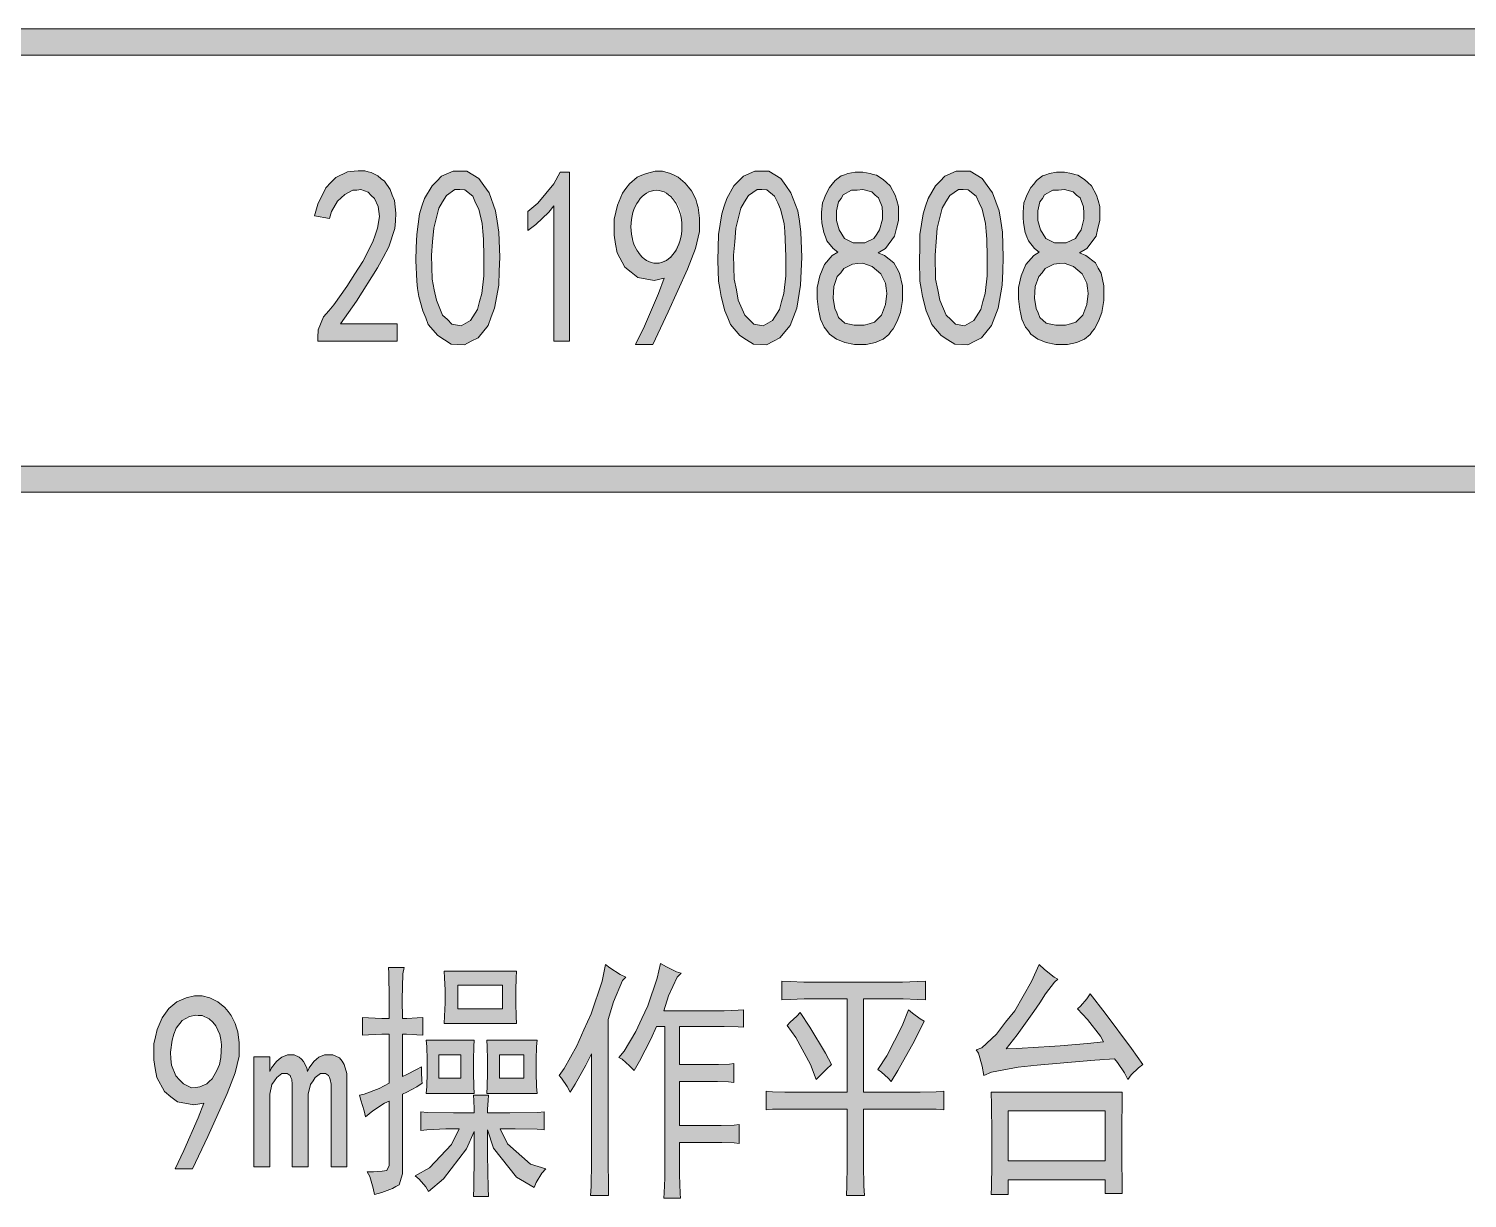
# Model space of a CAD drawing. Header units: millimetres. Extents: x 0 to 586, y 0 to 414.
# Drawn here: x 553.23 to 569.43, y 28.43 to 41.61 of the extents above; entities that cross this region are included whole.
import ezdxf

# ---------------------------------------------------------------- set-up
doc = ezdxf.new("R2010")
doc.units = ezdxf.units.MM

msp = doc.modelspace()

# ---------------------------------------------------------------- hatches: boundary and pattern name
h = msp.add_hatch(color=0)
h.dxf.hatch_style = 2
h.paths.add_polyline_path([(575.772139, 41.610139), (575.772139, 41.313806), (541.390417, 41.313806), (541.390417, 41.610139)])
h = msp.add_hatch(color=0)
h.dxf.hatch_style = 2
h.paths.add_polyline_path([(556.48225, 38.13175), (556.489306, 38.216417), (556.549278, 38.364583), (556.60925, 38.431611), (556.665694, 38.498639), (556.810333, 38.706778), (556.902056, 38.847889), (556.99025, 38.989), (557.103139, 39.207722), (557.131361, 39.285333), (557.156056, 39.362944), (557.177222, 39.493472), (557.170167, 39.549917), (557.163111, 39.606361), (557.120778, 39.698083), (557.0855, 39.733361), (557.050222, 39.768639), (556.969083, 39.800389), (556.923222, 39.793333), (556.877361, 39.789806), (556.789167, 39.743944), (556.746833, 39.705139), (556.7045, 39.666333), (556.637472, 39.549917), (556.616306, 39.472306), (556.446972, 39.504056), (556.48225, 39.634583), (556.573972, 39.818028), (556.630417, 39.878), (556.686861, 39.934444), (556.817389, 39.997944), (556.891472, 40.005), (556.937333, 40.008528), (557.014944, 40.008528), (557.050222, 39.997944), (557.0855, 39.990889), (557.159583, 39.952083), (557.198389, 39.920333), (557.233667, 39.892111), (557.297167, 39.800389), (557.321861, 39.736889), (557.346556, 39.676917), (557.364194, 39.532278), (557.357139, 39.444083), (557.350083, 39.359417), (557.283056, 39.154806), (557.219556, 39.034861), (557.156056, 38.914917), (556.919694, 38.540972), (556.739778, 38.286972), (557.378306, 38.286972), (557.378306, 38.089417), (556.48225, 38.089417)])
h = msp.add_hatch(color=0)
h.paths.add_polyline_path([(557.589972, 39.144222), (557.597028, 39.292389), (557.628778, 39.525222), (557.657, 39.609889), (557.685222, 39.698083), (557.769889, 39.839194), (557.822806, 39.892111), (557.875722, 39.948556), (558.00625, 40.005), (558.083861, 40.005), (558.161472, 40.005), (558.295528, 39.923861), (558.351972, 39.842722), (558.411944, 39.761583), (558.486028, 39.5605), (558.503667, 39.440556), (558.521306, 39.317083), (558.531889, 39.038389), (558.524833, 38.879639), (558.521306, 38.720889), (558.475444, 38.463361), (558.436639, 38.364583), (558.401361, 38.265806), (558.288472, 38.128222), (558.210861, 38.089417), (558.136778, 38.050611), (557.985083, 38.057667), (557.911, 38.103528), (557.836917, 38.152917), (557.727556, 38.276389), (557.699333, 38.354), (557.667583, 38.431611), (557.621722, 38.593889), (557.607611, 38.682083), (557.597028, 38.76675), (557.586444, 38.999583)])
h.paths.add_polyline_path([(557.776944, 39.21125), (557.762833, 39.059556), (557.773417, 38.787917), (557.794583, 38.667972), (557.819278, 38.551556), (557.889833, 38.382222), (557.94275, 38.332833), (557.992139, 38.283444), (558.097972, 38.262278), (558.150889, 38.294028), (558.203806, 38.32225), (558.281417, 38.445722), (558.306111, 38.537444), (558.330806, 38.629167), (558.351972, 38.826722), (558.351972, 38.936083), (558.351972, 39.041917), (558.348444, 39.239472), (558.341389, 39.327667), (558.334333, 39.415861), (558.295528, 39.578139), (558.26025, 39.648694), (558.2285, 39.722778), (558.140306, 39.796861), (558.083861, 39.800389), (558.027417, 39.800389), (557.932167, 39.733361), (557.889833, 39.659278), (557.8475, 39.588722), (557.791056, 39.362944)])
h = msp.add_hatch(color=0)
h.dxf.hatch_style = 2
h.paths.add_polyline_path([(559.142194, 39.616944), (559.08575, 39.542861), (558.937583, 39.405278), (558.849389, 39.33825), (558.849389, 39.549917), (558.962278, 39.645167), (559.142194, 39.863889), (559.21275, 39.994417), (559.318583, 39.994417), (559.318583, 38.089417), (559.142194, 38.089417)])
h = msp.add_hatch(color=0)
h.paths.add_polyline_path([(560.062944, 38.054139), (560.161722, 38.25875), (560.320472, 38.629167), (560.383972, 38.7985), (560.271083, 38.773806), (560.087639, 38.809083), (560.013556, 38.869056), (559.943, 38.9255), (559.854806, 39.08425), (559.837167, 39.183028), (559.823056, 39.285333), (559.823056, 39.46525), (559.840694, 39.542861), (559.858333, 39.624), (559.914778, 39.758056), (559.953583, 39.810972), (559.992389, 39.863889), (560.080583, 39.937972), (560.1335, 39.959139), (560.186417, 39.980306), (560.281667, 40.005), (560.324, 40.005), (560.366333, 40.005), (560.454528, 39.980306), (560.496861, 39.959139), (560.542722, 39.937972), (560.620333, 39.870944), (560.659139, 39.825083), (560.694417, 39.78275), (560.740278, 39.691028), (560.754389, 39.645167), (560.7685, 39.595778), (560.782611, 39.475833), (560.782611, 39.40175), (560.782611, 39.324139), (560.73675, 39.133639), (560.694417, 39.017222), (560.648556, 38.900806), (560.429833, 38.421028), (560.256972, 38.054139)])
h.paths.add_polyline_path([(560.013556, 39.295917), (560.020611, 39.221833), (560.07, 39.105417), (560.112333, 39.056028), (560.154667, 39.010167), (560.246389, 38.967833), (560.295778, 38.974889), (560.341639, 38.978417), (560.41925, 39.013694), (560.447472, 39.041917), (560.479222, 39.066611), (560.532139, 39.161861), (560.560361, 39.228889), (560.578, 39.313556), (560.585056, 39.454667), (560.578, 39.511111), (560.567417, 39.571083), (560.521556, 39.666333), (560.486278, 39.705139), (560.447472, 39.743944), (560.366333, 39.78275), (560.320472, 39.78275), (560.295778, 39.789806), (560.225222, 39.772167), (560.182889, 39.751), (560.140556, 39.726306), (560.073528, 39.638111), (560.048833, 39.571083), (560.027667, 39.504056), (560.010028, 39.366472)])
h = msp.add_hatch(color=0)
h.paths.add_polyline_path([(560.994278, 39.144222), (560.997806, 39.292389), (561.033083, 39.525222), (561.061306, 39.609889), (561.089528, 39.698083), (561.170667, 39.839194), (561.223583, 39.892111), (561.2765, 39.948556), (561.407028, 40.005), (561.484639, 40.005), (561.56225, 40.005), (561.699833, 39.923861), (561.756278, 39.842722), (561.812722, 39.761583), (561.890333, 39.5605), (561.907972, 39.440556), (561.925611, 39.317083), (561.936194, 39.038389), (561.929139, 38.879639), (561.922083, 38.720889), (561.87975, 38.463361), (561.840944, 38.364583), (561.802139, 38.265806), (561.68925, 38.128222), (561.615167, 38.089417), (561.537556, 38.050611), (561.389389, 38.057667), (561.311778, 38.103528), (561.237694, 38.152917), (561.131861, 38.276389), (561.100111, 38.354), (561.068361, 38.431611), (561.026028, 38.593889), (561.011917, 38.682083), (560.997806, 38.76675), (560.99075, 38.999583)])
h.paths.add_polyline_path([(561.18125, 39.21125), (561.167139, 39.059556), (561.174194, 38.787917), (561.198889, 38.667972), (561.220056, 38.551556), (561.294139, 38.382222), (561.343528, 38.332833), (561.396444, 38.283444), (561.49875, 38.262278), (561.551667, 38.294028), (561.604583, 38.32225), (561.682194, 38.445722), (561.706889, 38.537444), (561.731583, 38.629167), (561.756278, 38.826722), (561.756278, 38.936083), (561.756278, 39.041917), (561.749222, 39.239472), (561.742167, 39.327667), (561.735111, 39.415861), (561.696306, 39.578139), (561.664556, 39.648694), (561.629278, 39.722778), (561.541083, 39.796861), (561.484639, 39.800389), (561.431722, 39.800389), (561.332944, 39.733361), (561.290611, 39.659278), (561.248278, 39.588722), (561.191833, 39.362944)])
h = msp.add_hatch(color=0)
h.paths.add_polyline_path([(562.109056, 38.629167), (562.109056, 38.696194), (562.137278, 38.826722), (562.1655, 38.890222), (562.190194, 38.953722), (562.278389, 39.056028), (562.341889, 39.094833), (562.288972, 39.133639), (562.218417, 39.221833), (562.200778, 39.267694), (562.183139, 39.313556), (562.161972, 39.422917), (562.158444, 39.482889), (562.158444, 39.542861), (562.169028, 39.648694), (562.186667, 39.694556), (562.200778, 39.736889), (562.246639, 39.821556), (562.278389, 39.860361), (562.310139, 39.899167), (562.377167, 39.952083), (562.415972, 39.966194), (562.454778, 39.980306), (562.535917, 39.994417), (562.581778, 39.994417), (562.624111, 39.994417), (562.70525, 39.980306), (562.740528, 39.969722), (562.775806, 39.959139), (562.849889, 39.913278), (562.888694, 39.878), (562.931028, 39.839194), (562.987472, 39.736889), (563.005111, 39.673389), (563.02275, 39.606361), (563.02275, 39.451139), (563.001583, 39.362944), (562.980417, 39.27475), (562.878111, 39.133639), (562.793444, 39.08425), (562.867528, 39.056028), (562.973361, 38.971361), (563.005111, 38.911389), (563.036861, 38.854944), (563.068611, 38.713833), (563.068611, 38.629167), (563.068611, 38.548028), (563.047444, 38.413972), (563.026278, 38.364583), (563.008639, 38.315194), (562.962778, 38.230528), (562.938083, 38.198778), (562.913389, 38.167028), (562.849889, 38.114111), (562.807556, 38.092944), (562.765222, 38.075306), (562.659389, 38.054139), (562.592361, 38.054139), (562.528861, 38.054139), (562.4195, 38.075306), (562.373639, 38.092944), (562.32425, 38.114111), (562.246639, 38.170556), (562.218417, 38.209361), (562.186667, 38.248167), (562.144333, 38.339889), (562.13375, 38.392806), (562.123167, 38.445722), (562.109056, 38.565667)])
h.paths.add_polyline_path([(562.2925, 38.643278), (562.288972, 38.57625), (562.306611, 38.459833), (562.327778, 38.410444), (562.348944, 38.357528), (562.4195, 38.294028), (562.472417, 38.283444), (562.525333, 38.269333), (562.638222, 38.269333), (562.694667, 38.286972), (562.754639, 38.304611), (562.83225, 38.382222), (562.853417, 38.442194), (562.878111, 38.502167), (562.892222, 38.625639), (562.885167, 38.685611), (562.878111, 38.745583), (562.825194, 38.847889), (562.775806, 38.890222), (562.726417, 38.932556), (562.620583, 38.967833), (562.564139, 38.964306), (562.504167, 38.95725), (562.408917, 38.907861), (562.373639, 38.862), (562.334833, 38.819667), (562.296028, 38.706778)])
h.paths.add_polyline_path([(562.32425, 39.504056), (562.32425, 39.451139), (562.356, 39.345306), (562.384222, 39.295917), (562.415972, 39.246528), (562.51475, 39.197139), (562.581778, 39.197139), (562.645278, 39.197139), (562.747583, 39.246528), (562.779333, 39.295917), (562.811083, 39.345306), (562.842833, 39.46525), (562.842833, 39.532278), (562.839306, 39.602833), (562.8005, 39.705139), (562.761694, 39.736889), (562.722889, 39.772167), (562.620583, 39.800389), (562.557083, 39.793333), (562.493583, 39.789806), (562.401861, 39.740417), (562.377167, 39.698083), (562.348944, 39.659278), (562.32425, 39.5605)])
h = msp.add_hatch(color=0)
h.paths.add_polyline_path([(563.262639, 39.144222), (563.266167, 39.292389), (563.301444, 39.525222), (563.329667, 39.609889), (563.357889, 39.698083), (563.439028, 39.839194), (563.491944, 39.892111), (563.544861, 39.948556), (563.675389, 40.005), (563.753, 40.005), (563.830611, 40.005), (563.968194, 39.923861), (564.024639, 39.842722), (564.081083, 39.761583), (564.158694, 39.5605), (564.176333, 39.440556), (564.193972, 39.317083), (564.204556, 39.038389), (564.1975, 38.879639), (564.190444, 38.720889), (564.148111, 38.463361), (564.109306, 38.364583), (564.0705, 38.265806), (563.957611, 38.128222), (563.883528, 38.089417), (563.805917, 38.050611), (563.65775, 38.057667), (563.580139, 38.103528), (563.506056, 38.152917), (563.400222, 38.276389), (563.368472, 38.354), (563.336722, 38.431611), (563.294389, 38.593889), (563.280278, 38.682083), (563.266167, 38.76675), (563.259111, 38.999583)])
h.paths.add_polyline_path([(563.449611, 39.21125), (563.4355, 39.059556), (563.442556, 38.787917), (563.46725, 38.667972), (563.488417, 38.551556), (563.5625, 38.382222), (563.611889, 38.332833), (563.664806, 38.283444), (563.767111, 38.262278), (563.820028, 38.294028), (563.872944, 38.32225), (563.950556, 38.445722), (563.97525, 38.537444), (563.999944, 38.629167), (564.024639, 38.826722), (564.024639, 38.936083), (564.024639, 39.041917), (564.017583, 39.239472), (564.010528, 39.327667), (564.003472, 39.415861), (563.964667, 39.578139), (563.932917, 39.648694), (563.897639, 39.722778), (563.809444, 39.796861), (563.753, 39.800389), (563.700083, 39.800389), (563.601306, 39.733361), (563.558972, 39.659278), (563.516639, 39.588722), (563.460194, 39.362944)])
h = msp.add_hatch(color=0)
h.paths.add_polyline_path([(564.377417, 38.629167), (564.377417, 38.696194), (564.405639, 38.826722), (564.433861, 38.890222), (564.458556, 38.953722), (564.54675, 39.056028), (564.61025, 39.094833), (564.557333, 39.133639), (564.486778, 39.221833), (564.469139, 39.267694), (564.4515, 39.313556), (564.430333, 39.422917), (564.426806, 39.482889), (564.426806, 39.542861), (564.437389, 39.648694), (564.455028, 39.694556), (564.469139, 39.736889), (564.515, 39.821556), (564.54675, 39.860361), (564.5785, 39.899167), (564.645528, 39.952083), (564.684333, 39.966194), (564.723139, 39.980306), (564.804278, 39.994417), (564.850139, 39.994417), (564.892472, 39.994417), (564.973611, 39.980306), (565.008889, 39.969722), (565.044167, 39.959139), (565.11825, 39.913278), (565.157056, 39.878), (565.199389, 39.839194), (565.255833, 39.736889), (565.273472, 39.673389), (565.291111, 39.606361), (565.291111, 39.451139), (565.269944, 39.362944), (565.248778, 39.27475), (565.146472, 39.133639), (565.061806, 39.08425), (565.135889, 39.056028), (565.241722, 38.971361), (565.273472, 38.911389), (565.305222, 38.854944), (565.336972, 38.713833), (565.336972, 38.629167), (565.336972, 38.548028), (565.315806, 38.413972), (565.294639, 38.364583), (565.277, 38.315194), (565.231139, 38.230528), (565.206444, 38.198778), (565.18175, 38.167028), (565.11825, 38.114111), (565.075917, 38.092944), (565.033583, 38.075306), (564.92775, 38.054139), (564.860722, 38.054139), (564.797222, 38.054139), (564.687861, 38.075306), (564.642, 38.092944), (564.592611, 38.114111), (564.515, 38.170556), (564.486778, 38.209361), (564.455028, 38.248167), (564.412694, 38.339889), (564.402111, 38.392806), (564.391528, 38.445722), (564.377417, 38.565667)])
h.paths.add_polyline_path([(564.560861, 38.643278), (564.557333, 38.57625), (564.574972, 38.459833), (564.596139, 38.410444), (564.617306, 38.357528), (564.687861, 38.294028), (564.740778, 38.283444), (564.797222, 38.269333), (564.906583, 38.269333), (564.963028, 38.286972), (565.023, 38.304611), (565.100611, 38.382222), (565.121778, 38.442194), (565.146472, 38.502167), (565.160583, 38.625639), (565.153528, 38.685611), (565.146472, 38.745583), (565.093556, 38.847889), (565.044167, 38.890222), (564.994778, 38.932556), (564.888944, 38.967833), (564.8325, 38.964306), (564.772528, 38.95725), (564.677278, 38.907861), (564.642, 38.862), (564.603194, 38.819667), (564.564389, 38.706778)])
h.paths.add_polyline_path([(564.592611, 39.504056), (564.592611, 39.451139), (564.624361, 39.345306), (564.652583, 39.295917), (564.684333, 39.246528), (564.783111, 39.197139), (564.850139, 39.197139), (564.913639, 39.197139), (565.015944, 39.246528), (565.047694, 39.295917), (565.082972, 39.345306), (565.111194, 39.46525), (565.111194, 39.532278), (565.107667, 39.602833), (565.068861, 39.705139), (565.030056, 39.736889), (564.99125, 39.772167), (564.892472, 39.800389), (564.825444, 39.793333), (564.761944, 39.789806), (564.670222, 39.740417), (564.645528, 39.698083), (564.617306, 39.659278), (564.592611, 39.5605)])
h = msp.add_hatch(color=0)
h.dxf.hatch_style = 2
h.paths.add_polyline_path([(575.772139, 36.681833), (575.772139, 36.389028), (541.390417, 36.389028), (541.390417, 36.681833)])
h = msp.add_hatch(color=0)
h.dxf.hatch_style = 2
h.paths.add_polyline_path([(557.286583, 30.458833), (557.286583, 30.681083), (557.283056, 30.970361), (557.279528, 31.033861), (557.455917, 31.033861), (557.441806, 30.963306), (557.43475, 30.674028), (557.438278, 30.458833), (557.487667, 30.458833), (557.604083, 30.465889), (557.667583, 30.469417), (557.667583, 30.271861), (557.597028, 30.275389), (557.484139, 30.282444), (557.438278, 30.282444), (557.438278, 29.806194), (557.487667, 29.827361), (557.5935, 29.883806), (557.649944, 29.915556), (557.649944, 29.855583), (557.657, 29.760333), (557.660528, 29.728583), (557.597028, 29.689778), (557.487667, 29.629806), (557.438278, 29.605111), (557.438278, 28.807833), (557.438278, 28.709056), (557.399472, 28.585583), (557.364194, 28.564417), (557.325389, 28.54325), (557.205444, 28.497389), (557.120778, 28.476222), (557.106667, 28.546778), (557.067861, 28.677306), (557.039639, 28.730222), (557.110194, 28.730222), (557.208972, 28.737278), (557.233667, 28.740806), (557.261889, 28.747861), (557.286583, 28.804306), (557.286583, 28.853694), (557.286583, 29.5275), (557.233667, 29.506333), (557.103139, 29.418139), (557.022, 29.351111), (557.004361, 29.418139), (556.969083, 29.538083), (556.951444, 29.594528), (557.004361, 29.605111), (557.173694, 29.672139), (557.286583, 29.728583), (557.286583, 30.282444), (557.205444, 30.282444), (557.05375, 30.275389), (556.986722, 30.271861), (556.986722, 30.469417), (557.05375, 30.465889), (557.205444, 30.458833)])
h = msp.add_hatch(color=0)
h.paths.add_polyline_path([(558.722389, 30.991528), (558.718861, 30.917444), (558.715333, 30.776333), (558.715333, 30.70225), (558.715333, 30.631694), (558.718861, 30.48), (558.722389, 30.402389), (557.907472, 30.402389), (557.911, 30.487056), (557.918056, 30.635222), (557.918056, 30.70225), (557.918056, 30.776333), (557.911, 30.917444), (557.907472, 30.991528)])
h.paths.add_polyline_path([(558.563639, 30.568194), (558.563639, 30.836306), (558.059167, 30.836306), (558.059167, 30.568194)])
h = msp.add_hatch(color=0)
h.dxf.hatch_style = 2
h.paths.add_polyline_path([(559.953583, 30.9245), (559.914778, 30.885694), (559.812472, 30.645806), (559.7525, 30.44825), (559.7525, 29.030083), (559.7525, 28.853694), (559.756028, 28.571472), (559.759556, 28.465639), (559.554944, 28.465639), (559.562, 28.564417), (559.565528, 28.843111), (559.565528, 29.0195), (559.565528, 30.060194), (559.502028, 29.933194), (559.382083, 29.718), (559.325639, 29.629806), (559.290361, 29.693306), (559.226861, 29.788556), (559.202167, 29.816778), (559.258611, 29.894389), (559.399722, 30.151917), (559.480861, 30.331833), (559.562, 30.51175), (559.685472, 30.878639), (559.724278, 31.069139), (559.773667, 31.030333), (559.890083, 30.95625)])
h = msp.add_hatch(color=0)
h.dxf.hatch_style = 2
h.paths.add_polyline_path([(560.574472, 30.970361), (560.532139, 30.9245), (560.433361, 30.712833), (560.380444, 30.547028), (560.966056, 30.547028), (561.061306, 30.547028), (561.216528, 30.554083), (561.2765, 30.557611), (561.2765, 30.360056), (561.216528, 30.363583), (561.061306, 30.370639), (560.966056, 30.370639), (560.556833, 30.370639), (560.556833, 29.94025), (560.920194, 29.94025), (560.997806, 29.94025), (561.121278, 29.943778), (561.170667, 29.950833), (561.170667, 29.739167), (561.110694, 29.746222), (560.987222, 29.74975), (560.920194, 29.74975), (560.556833, 29.74975), (560.556833, 29.252333), (560.937833, 29.252333), (561.026028, 29.252333), (561.174194, 29.255861), (561.230639, 29.262917), (561.230639, 29.05125), (561.174194, 29.058306), (561.033083, 29.061833), (560.948417, 29.061833), (560.556833, 29.061833), (560.556833, 28.853694), (560.556833, 28.698472), (560.563889, 28.486806), (560.567417, 28.433889), (560.380444, 28.433889), (560.383972, 28.493861), (560.391028, 28.659667), (560.391028, 28.7655), (560.391028, 30.370639), (560.299306, 30.370639), (560.235806, 30.226), (560.105278, 29.979056), (560.045306, 29.873222), (559.995917, 29.926139), (559.91125, 30.000222), (559.875972, 30.017861), (559.935944, 30.091944), (560.066472, 30.314194), (560.1335, 30.458833), (560.200528, 30.603472), (560.306361, 30.913917), (560.345167, 31.079722), (560.412194, 31.040917), (560.525083, 30.984472)])
h = msp.add_hatch(color=0)
h.dxf.hatch_style = 2
h.paths.add_polyline_path([(564.818389, 30.903333), (564.783111, 30.868056), (564.680806, 30.737528), (564.617306, 30.635222), (564.550278, 30.536444), (564.359778, 30.275389), (564.236306, 30.116639), (564.35625, 30.120167), (564.599667, 30.134278), (564.723139, 30.144861), (564.846611, 30.151917), (565.153528, 30.176611), (565.333444, 30.19425), (565.298167, 30.261278), (565.153528, 30.44825), (565.040639, 30.568194), (565.075917, 30.596417), (565.146472, 30.681083), (565.18175, 30.737528), (565.351083, 30.518806), (565.647417, 30.120167), (565.777944, 29.94025), (565.728556, 29.904972), (565.643889, 29.823833), (565.608611, 29.770917), (565.569806, 29.848528), (565.492194, 29.964944), (565.456917, 30.00375), (565.234667, 29.989639), (564.80075, 29.950833), (564.585556, 29.933194), (564.370361, 29.912028), (564.0705, 29.855583), (563.985833, 29.816778), (563.968194, 29.922611), (563.925861, 30.06725), (563.897639, 30.106056), (563.961139, 30.127222), (564.126944, 30.282444), (564.22925, 30.4165), (564.335083, 30.547028), (564.522056, 30.875111), (564.606722, 31.069139), (564.670222, 31.009167), (564.776056, 30.9245)])
h = msp.add_hatch(color=0)
h.dxf.hatch_style = 2
h.paths.add_polyline_path([(563.005111, 30.868056), (563.068611, 30.868056), (563.234417, 30.875111), (563.329667, 30.878639), (563.329667, 30.6705), (563.237944, 30.674028), (563.075667, 30.681083), (563.005111, 30.681083), (562.631167, 30.681083), (562.631167, 29.629806), (563.170917, 29.629806), (563.269694, 29.629806), (563.449611, 29.633333), (563.534278, 29.640389), (563.534278, 29.428722), (563.449611, 29.435778), (563.269694, 29.439306), (563.170917, 29.439306), (562.631167, 29.439306), (562.631167, 28.931306), (562.631167, 28.807833), (562.634694, 28.575), (562.64175, 28.465639), (562.437139, 28.465639), (562.440667, 28.575), (562.444194, 28.807833), (562.444194, 28.931306), (562.444194, 29.439306), (561.798611, 29.439306), (561.735111, 29.439306), (561.604583, 29.435778), (561.534028, 29.428722), (561.534028, 29.640389), (561.604583, 29.633333), (561.745694, 29.629806), (561.81625, 29.629806), (562.444194, 29.629806), (562.444194, 30.681083), (562.027917, 30.681083), (561.960889, 30.681083), (561.802139, 30.674028), (561.710417, 30.6705), (561.710417, 30.878639), (561.802139, 30.875111), (561.957361, 30.868056), (562.020861, 30.868056)])
h = msp.add_hatch(color=0)
h.paths.add_polyline_path([(554.877111, 28.7655), (554.975889, 28.970111), (555.134639, 29.340528), (555.198139, 29.506333), (555.08525, 29.485167), (554.901806, 29.520444), (554.827722, 29.576889), (554.757167, 29.636861), (554.668972, 29.795611), (554.651333, 29.894389), (554.637222, 29.993167), (554.637222, 30.173083), (554.654861, 30.254222), (554.6725, 30.335361), (554.728944, 30.465889), (554.76775, 30.518806), (554.806556, 30.571722), (554.89475, 30.645806), (554.947667, 30.6705), (555.000583, 30.691667), (555.095833, 30.712833), (555.138167, 30.712833), (555.1805, 30.712833), (555.268694, 30.691667), (555.311028, 30.6705), (555.356889, 30.645806), (555.4345, 30.582306), (555.473306, 30.536444), (555.508583, 30.494111), (555.554444, 30.402389), (555.568556, 30.353), (555.582667, 30.307139), (555.596778, 30.183667), (555.596778, 30.109583), (555.596778, 30.0355), (555.550917, 29.845), (555.508583, 29.728583), (555.462722, 29.612167), (555.244, 29.128861), (555.071139, 28.7655)])
h.paths.add_polyline_path([(554.827722, 30.00375), (554.834778, 29.933194), (554.884167, 29.81325), (554.9265, 29.767389), (554.968833, 29.721528), (555.060556, 29.679194), (555.109944, 29.682722), (555.155806, 29.689778), (555.233417, 29.721528), (555.261639, 29.74975), (555.293389, 29.777972), (555.346306, 29.873222), (555.374528, 29.94025), (555.392167, 30.021389), (555.399222, 30.1625), (555.392167, 30.222472), (555.381583, 30.278917), (555.335722, 30.377694), (555.300444, 30.4165), (555.261639, 30.455306), (555.1805, 30.494111), (555.134639, 30.494111), (555.109944, 30.497639), (555.039389, 30.48), (554.997056, 30.458833), (554.954722, 30.437667), (554.887694, 30.349472), (554.863, 30.282444), (554.841833, 30.215417), (554.824194, 30.077833)])
h = msp.add_hatch(color=0)
h.dxf.hatch_style = 2
h.paths.add_polyline_path([(562.098472, 29.770917), (562.031444, 29.94025), (561.869167, 30.243639), (561.770389, 30.381222), (561.805667, 30.4165), (561.87975, 30.487056), (561.915028, 30.525861), (562.024389, 30.360056), (562.200778, 30.06725), (562.267806, 29.94025), (562.214889, 29.887333), (562.130222, 29.806194)])
h = msp.add_hatch(color=0)
h.dxf.hatch_style = 2
h.paths.add_polyline_path([(562.789917, 29.883806), (562.892222, 30.039028), (563.065083, 30.377694), (563.135639, 30.557611), (563.1815, 30.518806), (563.269694, 30.455306), (563.312028, 30.427083), (563.202667, 30.208361), (563.015694, 29.873222), (562.941611, 29.74975), (562.906333, 29.788556), (562.83225, 29.855583)])
h = msp.add_hatch(color=0)
h.paths.add_polyline_path([(557.702861, 29.615694), (557.709917, 29.693306), (557.713444, 29.845), (557.713444, 29.915556), (557.713444, 29.993167), (557.709917, 30.144861), (557.702861, 30.215417), (558.246139, 30.215417), (558.239083, 30.144861), (558.235556, 29.993167), (558.235556, 29.915556), (558.235556, 29.845), (558.239083, 29.693306), (558.246139, 29.615694)])
h.paths.add_polyline_path([(558.094444, 29.785028), (558.094444, 30.049611), (557.8475, 30.049611), (557.8475, 29.785028)])
h = msp.add_hatch(color=0)
h.paths.add_polyline_path([(558.955222, 30.215417), (558.948167, 30.144861), (558.944639, 29.993167), (558.944639, 29.915556), (558.944639, 29.845), (558.948167, 29.693306), (558.955222, 29.615694), (558.38725, 29.615694), (558.390778, 29.693306), (558.394306, 29.845), (558.394306, 29.915556), (558.394306, 29.993167), (558.390778, 30.144861), (558.38725, 30.215417)])
h.paths.add_polyline_path([(558.803528, 29.785028), (558.803528, 30.049611), (558.528361, 30.049611), (558.528361, 29.785028)])
h = msp.add_hatch(color=0)
h.dxf.hatch_style = 2
h.paths.add_polyline_path([(556.810333, 28.786667), (556.633944, 28.786667), (556.633944, 29.682722), (556.633944, 29.718), (556.623361, 29.770917), (556.616306, 29.795611), (556.605722, 29.816778), (556.570444, 29.837944), (556.542222, 29.837944), (556.514, 29.837944), (556.454028, 29.795611), (556.429333, 29.756806), (556.401111, 29.714472), (556.376417, 29.605111), (556.376417, 29.538083), (556.376417, 28.786667), (556.1965, 28.786667), (556.1965, 29.682722), (556.1965, 29.718), (556.189444, 29.770917), (556.178861, 29.795611), (556.171806, 29.816778), (556.136528, 29.837944), (556.108306, 29.837944), (556.080083, 29.837944), (556.020111, 29.795611), (555.995417, 29.756806), (555.967194, 29.714472), (555.9425, 29.605111), (555.9425, 29.538083), (555.9425, 28.786667), (555.762583, 28.786667), (555.762583, 30.028444), (555.9425, 30.028444), (555.9425, 29.862639), (555.963667, 29.904972), (556.016583, 29.975528), (556.048333, 30.000222), (556.080083, 30.024917), (556.143583, 30.049611), (556.178861, 30.049611), (556.217667, 30.049611), (556.274111, 30.024917), (556.298806, 30.000222), (556.3235, 29.975528), (556.358778, 29.904972), (556.365833, 29.862639), (556.387, 29.904972), (556.439917, 29.975528), (556.468139, 30.000222), (556.496361, 30.024917), (556.559861, 30.049611), (556.598667, 30.049611), (556.651583, 30.049611), (556.729194, 30.014333), (556.757417, 29.979056), (556.782111, 29.94025), (556.810333, 29.837944), (556.810333, 29.770917)])
h = msp.add_hatch(color=0)
h.dxf.hatch_style = 2
h.paths.add_polyline_path([(558.246139, 29.396972), (558.246139, 29.435778), (558.239083, 29.534556), (558.235556, 29.594528), (558.404889, 29.594528), (558.401361, 29.534556), (558.394306, 29.435778), (558.394306, 29.396972), (558.644778, 29.396972), (558.962278, 29.4005), (559.032833, 29.407556), (559.032833, 29.206472), (558.955222, 29.213528), (558.70475, 29.217056), (558.538944, 29.217056), (558.620083, 29.047722), (558.877611, 28.818417), (559.050472, 28.7655), (559.008139, 28.716111), (558.941111, 28.610278), (558.919944, 28.553833), (558.722389, 28.67025), (558.461333, 28.998333), (558.394306, 29.206472), (558.394306, 28.92425), (558.401361, 28.546778), (558.404889, 28.455056), (558.235556, 28.455056), (558.239083, 28.553833), (558.246139, 28.920722), (558.246139, 29.185306), (558.157944, 28.991278), (557.900417, 28.652611), (557.731083, 28.5115), (557.699333, 28.560889), (557.62525, 28.649083), (557.579389, 28.687889), (557.741667, 28.776083), (557.988611, 29.040667), (558.076806, 29.217056), (557.925111, 29.217056), (557.709917, 29.206472), (557.642889, 29.195889), (557.642889, 29.407556), (557.713444, 29.4005), (558.013306, 29.396972)])
h = msp.add_hatch(color=0)
h.paths.add_polyline_path([(565.545111, 29.629806), (565.541583, 29.5275), (565.538056, 29.24175), (565.538056, 29.05125), (565.538056, 28.871333), (565.541583, 28.585583), (565.545111, 28.486806), (565.351083, 28.486806), (565.351083, 28.642028), (564.261, 28.642028), (564.261, 28.476222), (564.066972, 28.476222), (564.0705, 28.560889), (564.074028, 28.814889), (564.074028, 28.98775), (564.074028, 29.164139), (564.0705, 29.485167), (564.066972, 29.629806)])
h.paths.add_polyline_path([(565.351083, 28.853694), (565.351083, 29.418139), (564.261, 29.418139), (564.261, 28.853694)])

# ---------------------------------------------------------------- linework, layer by layer
at = {"color": 0, "lineweight": 0}
for points in [[(575.772139, 41.610139), (575.772139, 41.313806), (541.390417, 41.313806), (541.390417, 41.610139)], [(556.48225, 38.13175), (556.489306, 38.216417), (556.549278, 38.364583), (556.60925, 38.431611), (556.665694, 38.498639), (556.810333, 38.706778), (556.902056, 38.847889), (556.99025, 38.989), (557.103139, 39.207722), (557.131361, 39.285333), (557.156056, 39.362944), (557.177222, 39.493472), (557.170167, 39.549917), (557.163111, 39.606361), (557.120778, 39.698083), (557.0855, 39.733361), (557.050222, 39.768639), (556.969083, 39.800389), (556.923222, 39.793333), (556.877361, 39.789806), (556.789167, 39.743944), (556.746833, 39.705139), (556.7045, 39.666333), (556.637472, 39.549917), (556.616306, 39.472306), (556.446972, 39.504056), (556.48225, 39.634583), (556.573972, 39.818028), (556.630417, 39.878), (556.686861, 39.934444), (556.817389, 39.997944), (556.891472, 40.005), (556.937333, 40.008528), (557.014944, 40.008528), (557.050222, 39.997944), (557.0855, 39.990889), (557.159583, 39.952083), (557.198389, 39.920333), (557.233667, 39.892111), (557.297167, 39.800389), (557.321861, 39.736889), (557.346556, 39.676917), (557.364194, 39.532278), (557.357139, 39.444083), (557.350083, 39.359417), (557.283056, 39.154806), (557.219556, 39.034861), (557.156056, 38.914917), (556.919694, 38.540972), (556.739778, 38.286972), (557.378306, 38.286972), (557.378306, 38.089417), (556.48225, 38.089417)], [(557.589972, 39.144222), (557.597028, 39.292389), (557.628778, 39.525222), (557.657, 39.609889), (557.685222, 39.698083), (557.769889, 39.839194), (557.822806, 39.892111), (557.875722, 39.948556), (558.00625, 40.005), (558.083861, 40.005), (558.161472, 40.005), (558.295528, 39.923861), (558.351972, 39.842722), (558.411944, 39.761583), (558.486028, 39.5605), (558.503667, 39.440556), (558.521306, 39.317083), (558.531889, 39.038389), (558.524833, 38.879639), (558.521306, 38.720889), (558.475444, 38.463361), (558.436639, 38.364583), (558.401361, 38.265806), (558.288472, 38.128222), (558.210861, 38.089417), (558.136778, 38.050611), (557.985083, 38.057667), (557.911, 38.103528), (557.836917, 38.152917), (557.727556, 38.276389), (557.699333, 38.354), (557.667583, 38.431611), (557.621722, 38.593889), (557.607611, 38.682083), (557.597028, 38.76675), (557.586444, 38.999583)], [(559.142194, 39.616944), (559.08575, 39.542861), (558.937583, 39.405278), (558.849389, 39.33825), (558.849389, 39.549917), (558.962278, 39.645167), (559.142194, 39.863889), (559.21275, 39.994417), (559.318583, 39.994417), (559.318583, 38.089417), (559.142194, 38.089417)], [(560.062944, 38.054139), (560.161722, 38.25875), (560.320472, 38.629167), (560.383972, 38.7985), (560.271083, 38.773806), (560.087639, 38.809083), (560.013556, 38.869056), (559.943, 38.9255), (559.854806, 39.08425), (559.837167, 39.183028), (559.823056, 39.285333), (559.823056, 39.46525), (559.840694, 39.542861), (559.858333, 39.624), (559.914778, 39.758056), (559.953583, 39.810972), (559.992389, 39.863889), (560.080583, 39.937972), (560.1335, 39.959139), (560.186417, 39.980306), (560.281667, 40.005), (560.324, 40.005), (560.366333, 40.005), (560.454528, 39.980306), (560.496861, 39.959139), (560.542722, 39.937972), (560.620333, 39.870944), (560.659139, 39.825083), (560.694417, 39.78275), (560.740278, 39.691028), (560.754389, 39.645167), (560.7685, 39.595778), (560.782611, 39.475833), (560.782611, 39.40175), (560.782611, 39.324139), (560.73675, 39.133639), (560.694417, 39.017222), (560.648556, 38.900806), (560.429833, 38.421028), (560.256972, 38.054139)], [(560.994278, 39.144222), (560.997806, 39.292389), (561.033083, 39.525222), (561.061306, 39.609889), (561.089528, 39.698083), (561.170667, 39.839194), (561.223583, 39.892111), (561.2765, 39.948556), (561.407028, 40.005), (561.484639, 40.005), (561.56225, 40.005), (561.699833, 39.923861), (561.756278, 39.842722), (561.812722, 39.761583), (561.890333, 39.5605), (561.907972, 39.440556), (561.925611, 39.317083), (561.936194, 39.038389), (561.929139, 38.879639), (561.922083, 38.720889), (561.87975, 38.463361), (561.840944, 38.364583), (561.802139, 38.265806), (561.68925, 38.128222), (561.615167, 38.089417), (561.537556, 38.050611), (561.389389, 38.057667), (561.311778, 38.103528), (561.237694, 38.152917), (561.131861, 38.276389), (561.100111, 38.354), (561.068361, 38.431611), (561.026028, 38.593889), (561.011917, 38.682083), (560.997806, 38.76675), (560.99075, 38.999583)], [(562.109056, 38.629167), (562.109056, 38.696194), (562.137278, 38.826722), (562.1655, 38.890222), (562.190194, 38.953722), (562.278389, 39.056028), (562.341889, 39.094833), (562.288972, 39.133639), (562.218417, 39.221833), (562.200778, 39.267694), (562.183139, 39.313556), (562.161972, 39.422917), (562.158444, 39.482889), (562.158444, 39.542861), (562.169028, 39.648694), (562.186667, 39.694556), (562.200778, 39.736889), (562.246639, 39.821556), (562.278389, 39.860361), (562.310139, 39.899167), (562.377167, 39.952083), (562.415972, 39.966194), (562.454778, 39.980306), (562.535917, 39.994417), (562.581778, 39.994417), (562.624111, 39.994417), (562.70525, 39.980306), (562.740528, 39.969722), (562.775806, 39.959139), (562.849889, 39.913278), (562.888694, 39.878), (562.931028, 39.839194), (562.987472, 39.736889), (563.005111, 39.673389), (563.02275, 39.606361), (563.02275, 39.451139), (563.001583, 39.362944), (562.980417, 39.27475), (562.878111, 39.133639), (562.793444, 39.08425), (562.867528, 39.056028), (562.973361, 38.971361), (563.005111, 38.911389), (563.036861, 38.854944), (563.068611, 38.713833), (563.068611, 38.629167), (563.068611, 38.548028), (563.047444, 38.413972), (563.026278, 38.364583), (563.008639, 38.315194), (562.962778, 38.230528), (562.938083, 38.198778), (562.913389, 38.167028), (562.849889, 38.114111), (562.807556, 38.092944), (562.765222, 38.075306), (562.659389, 38.054139), (562.592361, 38.054139), (562.528861, 38.054139), (562.4195, 38.075306), (562.373639, 38.092944), (562.32425, 38.114111), (562.246639, 38.170556), (562.218417, 38.209361), (562.186667, 38.248167), (562.144333, 38.339889), (562.13375, 38.392806), (562.123167, 38.445722), (562.109056, 38.565667)], [(563.262639, 39.144222), (563.266167, 39.292389), (563.301444, 39.525222), (563.329667, 39.609889), (563.357889, 39.698083), (563.439028, 39.839194), (563.491944, 39.892111), (563.544861, 39.948556), (563.675389, 40.005), (563.753, 40.005), (563.830611, 40.005), (563.968194, 39.923861), (564.024639, 39.842722), (564.081083, 39.761583), (564.158694, 39.5605), (564.176333, 39.440556), (564.193972, 39.317083), (564.204556, 39.038389), (564.1975, 38.879639), (564.190444, 38.720889), (564.148111, 38.463361), (564.109306, 38.364583), (564.0705, 38.265806), (563.957611, 38.128222), (563.883528, 38.089417), (563.805917, 38.050611), (563.65775, 38.057667), (563.580139, 38.103528), (563.506056, 38.152917), (563.400222, 38.276389), (563.368472, 38.354), (563.336722, 38.431611), (563.294389, 38.593889), (563.280278, 38.682083), (563.266167, 38.76675), (563.259111, 38.999583)], [(564.377417, 38.629167), (564.377417, 38.696194), (564.405639, 38.826722), (564.433861, 38.890222), (564.458556, 38.953722), (564.54675, 39.056028), (564.61025, 39.094833), (564.557333, 39.133639), (564.486778, 39.221833), (564.469139, 39.267694), (564.4515, 39.313556), (564.430333, 39.422917), (564.426806, 39.482889), (564.426806, 39.542861), (564.437389, 39.648694), (564.455028, 39.694556), (564.469139, 39.736889), (564.515, 39.821556), (564.54675, 39.860361), (564.5785, 39.899167), (564.645528, 39.952083), (564.684333, 39.966194), (564.723139, 39.980306), (564.804278, 39.994417), (564.850139, 39.994417), (564.892472, 39.994417), (564.973611, 39.980306), (565.008889, 39.969722), (565.044167, 39.959139), (565.11825, 39.913278), (565.157056, 39.878), (565.199389, 39.839194), (565.255833, 39.736889), (565.273472, 39.673389), (565.291111, 39.606361), (565.291111, 39.451139), (565.269944, 39.362944), (565.248778, 39.27475), (565.146472, 39.133639), (565.061806, 39.08425), (565.135889, 39.056028), (565.241722, 38.971361), (565.273472, 38.911389), (565.305222, 38.854944), (565.336972, 38.713833), (565.336972, 38.629167), (565.336972, 38.548028), (565.315806, 38.413972), (565.294639, 38.364583), (565.277, 38.315194), (565.231139, 38.230528), (565.206444, 38.198778), (565.18175, 38.167028), (565.11825, 38.114111), (565.075917, 38.092944), (565.033583, 38.075306), (564.92775, 38.054139), (564.860722, 38.054139), (564.797222, 38.054139), (564.687861, 38.075306), (564.642, 38.092944), (564.592611, 38.114111), (564.515, 38.170556), (564.486778, 38.209361), (564.455028, 38.248167), (564.412694, 38.339889), (564.402111, 38.392806), (564.391528, 38.445722), (564.377417, 38.565667)], [(557.776944, 39.21125), (557.762833, 39.059556), (557.773417, 38.787917), (557.794583, 38.667972), (557.819278, 38.551556), (557.889833, 38.382222), (557.94275, 38.332833), (557.992139, 38.283444), (558.097972, 38.262278), (558.150889, 38.294028), (558.203806, 38.32225), (558.281417, 38.445722), (558.306111, 38.537444), (558.330806, 38.629167), (558.351972, 38.826722), (558.351972, 38.936083), (558.351972, 39.041917), (558.348444, 39.239472), (558.341389, 39.327667), (558.334333, 39.415861), (558.295528, 39.578139), (558.26025, 39.648694), (558.2285, 39.722778), (558.140306, 39.796861), (558.083861, 39.800389), (558.027417, 39.800389), (557.932167, 39.733361), (557.889833, 39.659278), (557.8475, 39.588722), (557.791056, 39.362944)], [(561.18125, 39.21125), (561.167139, 39.059556), (561.174194, 38.787917), (561.198889, 38.667972), (561.220056, 38.551556), (561.294139, 38.382222), (561.343528, 38.332833), (561.396444, 38.283444), (561.49875, 38.262278), (561.551667, 38.294028), (561.604583, 38.32225), (561.682194, 38.445722), (561.706889, 38.537444), (561.731583, 38.629167), (561.756278, 38.826722), (561.756278, 38.936083), (561.756278, 39.041917), (561.749222, 39.239472), (561.742167, 39.327667), (561.735111, 39.415861), (561.696306, 39.578139), (561.664556, 39.648694), (561.629278, 39.722778), (561.541083, 39.796861), (561.484639, 39.800389), (561.431722, 39.800389), (561.332944, 39.733361), (561.290611, 39.659278), (561.248278, 39.588722), (561.191833, 39.362944)], [(562.32425, 39.504056), (562.32425, 39.451139), (562.356, 39.345306), (562.384222, 39.295917), (562.415972, 39.246528), (562.51475, 39.197139), (562.581778, 39.197139), (562.645278, 39.197139), (562.747583, 39.246528), (562.779333, 39.295917), (562.811083, 39.345306), (562.842833, 39.46525), (562.842833, 39.532278), (562.839306, 39.602833), (562.8005, 39.705139), (562.761694, 39.736889), (562.722889, 39.772167), (562.620583, 39.800389), (562.557083, 39.793333), (562.493583, 39.789806), (562.401861, 39.740417), (562.377167, 39.698083), (562.348944, 39.659278), (562.32425, 39.5605)], [(563.449611, 39.21125), (563.4355, 39.059556), (563.442556, 38.787917), (563.46725, 38.667972), (563.488417, 38.551556), (563.5625, 38.382222), (563.611889, 38.332833), (563.664806, 38.283444), (563.767111, 38.262278), (563.820028, 38.294028), (563.872944, 38.32225), (563.950556, 38.445722), (563.97525, 38.537444), (563.999944, 38.629167), (564.024639, 38.826722), (564.024639, 38.936083), (564.024639, 39.041917), (564.017583, 39.239472), (564.010528, 39.327667), (564.003472, 39.415861), (563.964667, 39.578139), (563.932917, 39.648694), (563.897639, 39.722778), (563.809444, 39.796861), (563.753, 39.800389), (563.700083, 39.800389), (563.601306, 39.733361), (563.558972, 39.659278), (563.516639, 39.588722), (563.460194, 39.362944)], [(564.592611, 39.504056), (564.592611, 39.451139), (564.624361, 39.345306), (564.652583, 39.295917), (564.684333, 39.246528), (564.783111, 39.197139), (564.850139, 39.197139), (564.913639, 39.197139), (565.015944, 39.246528), (565.047694, 39.295917), (565.082972, 39.345306), (565.111194, 39.46525), (565.111194, 39.532278), (565.107667, 39.602833), (565.068861, 39.705139), (565.030056, 39.736889), (564.99125, 39.772167), (564.892472, 39.800389), (564.825444, 39.793333), (564.761944, 39.789806), (564.670222, 39.740417), (564.645528, 39.698083), (564.617306, 39.659278), (564.592611, 39.5605)], [(562.2925, 38.643278), (562.288972, 38.57625), (562.306611, 38.459833), (562.327778, 38.410444), (562.348944, 38.357528), (562.4195, 38.294028), (562.472417, 38.283444), (562.525333, 38.269333), (562.638222, 38.269333), (562.694667, 38.286972), (562.754639, 38.304611), (562.83225, 38.382222), (562.853417, 38.442194), (562.878111, 38.502167), (562.892222, 38.625639), (562.885167, 38.685611), (562.878111, 38.745583), (562.825194, 38.847889), (562.775806, 38.890222), (562.726417, 38.932556), (562.620583, 38.967833), (562.564139, 38.964306), (562.504167, 38.95725), (562.408917, 38.907861), (562.373639, 38.862), (562.334833, 38.819667), (562.296028, 38.706778)], [(564.560861, 38.643278), (564.557333, 38.57625), (564.574972, 38.459833), (564.596139, 38.410444), (564.617306, 38.357528), (564.687861, 38.294028), (564.740778, 38.283444), (564.797222, 38.269333), (564.906583, 38.269333), (564.963028, 38.286972), (565.023, 38.304611), (565.100611, 38.382222), (565.121778, 38.442194), (565.146472, 38.502167), (565.160583, 38.625639), (565.153528, 38.685611), (565.146472, 38.745583), (565.093556, 38.847889), (565.044167, 38.890222), (564.994778, 38.932556), (564.888944, 38.967833), (564.8325, 38.964306), (564.772528, 38.95725), (564.677278, 38.907861), (564.642, 38.862), (564.603194, 38.819667), (564.564389, 38.706778)], [(575.772139, 36.681833), (575.772139, 36.389028), (541.390417, 36.389028), (541.390417, 36.681833)], [(557.286583, 30.458833), (557.286583, 30.681083), (557.283056, 30.970361), (557.279528, 31.033861), (557.455917, 31.033861), (557.441806, 30.963306), (557.43475, 30.674028), (557.438278, 30.458833), (557.487667, 30.458833), (557.604083, 30.465889), (557.667583, 30.469417), (557.667583, 30.271861), (557.597028, 30.275389), (557.484139, 30.282444), (557.438278, 30.282444), (557.438278, 29.806194), (557.487667, 29.827361), (557.5935, 29.883806), (557.649944, 29.915556), (557.649944, 29.855583), (557.657, 29.760333), (557.660528, 29.728583), (557.597028, 29.689778), (557.487667, 29.629806), (557.438278, 29.605111), (557.438278, 28.807833), (557.438278, 28.709056), (557.399472, 28.585583), (557.364194, 28.564417), (557.325389, 28.54325), (557.205444, 28.497389), (557.120778, 28.476222), (557.106667, 28.546778), (557.067861, 28.677306), (557.039639, 28.730222), (557.110194, 28.730222), (557.208972, 28.737278), (557.233667, 28.740806), (557.261889, 28.747861), (557.286583, 28.804306), (557.286583, 28.853694), (557.286583, 29.5275), (557.233667, 29.506333), (557.103139, 29.418139), (557.022, 29.351111), (557.004361, 29.418139), (556.969083, 29.538083), (556.951444, 29.594528), (557.004361, 29.605111), (557.173694, 29.672139), (557.286583, 29.728583), (557.286583, 30.282444), (557.205444, 30.282444), (557.05375, 30.275389), (556.986722, 30.271861), (556.986722, 30.469417), (557.05375, 30.465889), (557.205444, 30.458833)], [(558.722389, 30.991528), (558.718861, 30.917444), (558.715333, 30.776333), (558.715333, 30.70225), (558.715333, 30.631694), (558.718861, 30.48), (558.722389, 30.402389), (557.907472, 30.402389), (557.911, 30.487056), (557.918056, 30.635222), (557.918056, 30.70225), (557.918056, 30.776333), (557.911, 30.917444), (557.907472, 30.991528)], [(559.953583, 30.9245), (559.914778, 30.885694), (559.812472, 30.645806), (559.7525, 30.44825), (559.7525, 29.030083), (559.7525, 28.853694), (559.756028, 28.571472), (559.759556, 28.465639), (559.554944, 28.465639), (559.562, 28.564417), (559.565528, 28.843111), (559.565528, 29.0195), (559.565528, 30.060194), (559.502028, 29.933194), (559.382083, 29.718), (559.325639, 29.629806), (559.290361, 29.693306), (559.226861, 29.788556), (559.202167, 29.816778), (559.258611, 29.894389), (559.399722, 30.151917), (559.480861, 30.331833), (559.562, 30.51175), (559.685472, 30.878639), (559.724278, 31.069139), (559.773667, 31.030333), (559.890083, 30.95625)], [(560.574472, 30.970361), (560.532139, 30.9245), (560.433361, 30.712833), (560.380444, 30.547028), (560.966056, 30.547028), (561.061306, 30.547028), (561.216528, 30.554083), (561.2765, 30.557611), (561.2765, 30.360056), (561.216528, 30.363583), (561.061306, 30.370639), (560.966056, 30.370639), (560.556833, 30.370639), (560.556833, 29.94025), (560.920194, 29.94025), (560.997806, 29.94025), (561.121278, 29.943778), (561.170667, 29.950833), (561.170667, 29.739167), (561.110694, 29.746222), (560.987222, 29.74975), (560.920194, 29.74975), (560.556833, 29.74975), (560.556833, 29.252333), (560.937833, 29.252333), (561.026028, 29.252333), (561.174194, 29.255861), (561.230639, 29.262917), (561.230639, 29.05125), (561.174194, 29.058306), (561.033083, 29.061833), (560.948417, 29.061833), (560.556833, 29.061833), (560.556833, 28.853694), (560.556833, 28.698472), (560.563889, 28.486806), (560.567417, 28.433889), (560.380444, 28.433889), (560.383972, 28.493861), (560.391028, 28.659667), (560.391028, 28.7655), (560.391028, 30.370639), (560.299306, 30.370639), (560.235806, 30.226), (560.105278, 29.979056), (560.045306, 29.873222), (559.995917, 29.926139), (559.91125, 30.000222), (559.875972, 30.017861), (559.935944, 30.091944), (560.066472, 30.314194), (560.1335, 30.458833), (560.200528, 30.603472), (560.306361, 30.913917), (560.345167, 31.079722), (560.412194, 31.040917), (560.525083, 30.984472)], [(564.818389, 30.903333), (564.783111, 30.868056), (564.680806, 30.737528), (564.617306, 30.635222), (564.550278, 30.536444), (564.359778, 30.275389), (564.236306, 30.116639), (564.35625, 30.120167), (564.599667, 30.134278), (564.723139, 30.144861), (564.846611, 30.151917), (565.153528, 30.176611), (565.333444, 30.19425), (565.298167, 30.261278), (565.153528, 30.44825), (565.040639, 30.568194), (565.075917, 30.596417), (565.146472, 30.681083), (565.18175, 30.737528), (565.351083, 30.518806), (565.647417, 30.120167), (565.777944, 29.94025), (565.728556, 29.904972), (565.643889, 29.823833), (565.608611, 29.770917), (565.569806, 29.848528), (565.492194, 29.964944), (565.456917, 30.00375), (565.234667, 29.989639), (564.80075, 29.950833), (564.585556, 29.933194), (564.370361, 29.912028), (564.0705, 29.855583), (563.985833, 29.816778), (563.968194, 29.922611), (563.925861, 30.06725), (563.897639, 30.106056), (563.961139, 30.127222), (564.126944, 30.282444), (564.22925, 30.4165), (564.335083, 30.547028), (564.522056, 30.875111), (564.606722, 31.069139), (564.670222, 31.009167), (564.776056, 30.9245)], [(558.563639, 30.568194), (558.563639, 30.836306), (558.059167, 30.836306), (558.059167, 30.568194)], [(563.005111, 30.868056), (563.068611, 30.868056), (563.234417, 30.875111), (563.329667, 30.878639), (563.329667, 30.6705), (563.237944, 30.674028), (563.075667, 30.681083), (563.005111, 30.681083), (562.631167, 30.681083), (562.631167, 29.629806), (563.170917, 29.629806), (563.269694, 29.629806), (563.449611, 29.633333), (563.534278, 29.640389), (563.534278, 29.428722), (563.449611, 29.435778), (563.269694, 29.439306), (563.170917, 29.439306), (562.631167, 29.439306), (562.631167, 28.931306), (562.631167, 28.807833), (562.634694, 28.575), (562.64175, 28.465639), (562.437139, 28.465639), (562.440667, 28.575), (562.444194, 28.807833), (562.444194, 28.931306), (562.444194, 29.439306), (561.798611, 29.439306), (561.735111, 29.439306), (561.604583, 29.435778), (561.534028, 29.428722), (561.534028, 29.640389), (561.604583, 29.633333), (561.745694, 29.629806), (561.81625, 29.629806), (562.444194, 29.629806), (562.444194, 30.681083), (562.027917, 30.681083), (561.960889, 30.681083), (561.802139, 30.674028), (561.710417, 30.6705), (561.710417, 30.878639), (561.802139, 30.875111), (561.957361, 30.868056), (562.020861, 30.868056)], [(554.877111, 28.7655), (554.975889, 28.970111), (555.134639, 29.340528), (555.198139, 29.506333), (555.08525, 29.485167), (554.901806, 29.520444), (554.827722, 29.576889), (554.757167, 29.636861), (554.668972, 29.795611), (554.651333, 29.894389), (554.637222, 29.993167), (554.637222, 30.173083), (554.654861, 30.254222), (554.6725, 30.335361), (554.728944, 30.465889), (554.76775, 30.518806), (554.806556, 30.571722), (554.89475, 30.645806), (554.947667, 30.6705), (555.000583, 30.691667), (555.095833, 30.712833), (555.138167, 30.712833), (555.1805, 30.712833), (555.268694, 30.691667), (555.311028, 30.6705), (555.356889, 30.645806), (555.4345, 30.582306), (555.473306, 30.536444), (555.508583, 30.494111), (555.554444, 30.402389), (555.568556, 30.353), (555.582667, 30.307139), (555.596778, 30.183667), (555.596778, 30.109583), (555.596778, 30.0355), (555.550917, 29.845), (555.508583, 29.728583), (555.462722, 29.612167), (555.244, 29.128861), (555.071139, 28.7655)], [(554.827722, 30.00375), (554.834778, 29.933194), (554.884167, 29.81325), (554.9265, 29.767389), (554.968833, 29.721528), (555.060556, 29.679194), (555.109944, 29.682722), (555.155806, 29.689778), (555.233417, 29.721528), (555.261639, 29.74975), (555.293389, 29.777972), (555.346306, 29.873222), (555.374528, 29.94025), (555.392167, 30.021389), (555.399222, 30.1625), (555.392167, 30.222472), (555.381583, 30.278917), (555.335722, 30.377694), (555.300444, 30.4165), (555.261639, 30.455306), (555.1805, 30.494111), (555.134639, 30.494111), (555.109944, 30.497639), (555.039389, 30.48), (554.997056, 30.458833), (554.954722, 30.437667), (554.887694, 30.349472), (554.863, 30.282444), (554.841833, 30.215417), (554.824194, 30.077833)], [(562.098472, 29.770917), (562.031444, 29.94025), (561.869167, 30.243639), (561.770389, 30.381222), (561.805667, 30.4165), (561.87975, 30.487056), (561.915028, 30.525861), (562.024389, 30.360056), (562.200778, 30.06725), (562.267806, 29.94025), (562.214889, 29.887333), (562.130222, 29.806194)], [(562.789917, 29.883806), (562.892222, 30.039028), (563.065083, 30.377694), (563.135639, 30.557611), (563.1815, 30.518806), (563.269694, 30.455306), (563.312028, 30.427083), (563.202667, 30.208361), (563.015694, 29.873222), (562.941611, 29.74975), (562.906333, 29.788556), (562.83225, 29.855583)], [(557.702861, 29.615694), (557.709917, 29.693306), (557.713444, 29.845), (557.713444, 29.915556), (557.713444, 29.993167), (557.709917, 30.144861), (557.702861, 30.215417), (558.246139, 30.215417), (558.239083, 30.144861), (558.235556, 29.993167), (558.235556, 29.915556), (558.235556, 29.845), (558.239083, 29.693306), (558.246139, 29.615694)], [(558.955222, 30.215417), (558.948167, 30.144861), (558.944639, 29.993167), (558.944639, 29.915556), (558.944639, 29.845), (558.948167, 29.693306), (558.955222, 29.615694), (558.38725, 29.615694), (558.390778, 29.693306), (558.394306, 29.845), (558.394306, 29.915556), (558.394306, 29.993167), (558.390778, 30.144861), (558.38725, 30.215417)], [(556.810333, 28.786667), (556.633944, 28.786667), (556.633944, 29.682722), (556.633944, 29.718), (556.623361, 29.770917), (556.616306, 29.795611), (556.605722, 29.816778), (556.570444, 29.837944), (556.542222, 29.837944), (556.514, 29.837944), (556.454028, 29.795611), (556.429333, 29.756806), (556.401111, 29.714472), (556.376417, 29.605111), (556.376417, 29.538083), (556.376417, 28.786667), (556.1965, 28.786667), (556.1965, 29.682722), (556.1965, 29.718), (556.189444, 29.770917), (556.178861, 29.795611), (556.171806, 29.816778), (556.136528, 29.837944), (556.108306, 29.837944), (556.080083, 29.837944), (556.020111, 29.795611), (555.995417, 29.756806), (555.967194, 29.714472), (555.9425, 29.605111), (555.9425, 29.538083), (555.9425, 28.786667), (555.762583, 28.786667), (555.762583, 30.028444), (555.9425, 30.028444), (555.9425, 29.862639), (555.963667, 29.904972), (556.016583, 29.975528), (556.048333, 30.000222), (556.080083, 30.024917), (556.143583, 30.049611), (556.178861, 30.049611), (556.217667, 30.049611), (556.274111, 30.024917), (556.298806, 30.000222), (556.3235, 29.975528), (556.358778, 29.904972), (556.365833, 29.862639), (556.387, 29.904972), (556.439917, 29.975528), (556.468139, 30.000222), (556.496361, 30.024917), (556.559861, 30.049611), (556.598667, 30.049611), (556.651583, 30.049611), (556.729194, 30.014333), (556.757417, 29.979056), (556.782111, 29.94025), (556.810333, 29.837944), (556.810333, 29.770917)], [(558.094444, 29.785028), (558.094444, 30.049611), (557.8475, 30.049611), (557.8475, 29.785028)], [(558.803528, 29.785028), (558.803528, 30.049611), (558.528361, 30.049611), (558.528361, 29.785028)], [(558.246139, 29.396972), (558.246139, 29.435778), (558.239083, 29.534556), (558.235556, 29.594528), (558.404889, 29.594528), (558.401361, 29.534556), (558.394306, 29.435778), (558.394306, 29.396972), (558.644778, 29.396972), (558.962278, 29.4005), (559.032833, 29.407556), (559.032833, 29.206472), (558.955222, 29.213528), (558.70475, 29.217056), (558.538944, 29.217056), (558.620083, 29.047722), (558.877611, 28.818417), (559.050472, 28.7655), (559.008139, 28.716111), (558.941111, 28.610278), (558.919944, 28.553833), (558.722389, 28.67025), (558.461333, 28.998333), (558.394306, 29.206472), (558.394306, 28.92425), (558.401361, 28.546778), (558.404889, 28.455056), (558.235556, 28.455056), (558.239083, 28.553833), (558.246139, 28.920722), (558.246139, 29.185306), (558.157944, 28.991278), (557.900417, 28.652611), (557.731083, 28.5115), (557.699333, 28.560889), (557.62525, 28.649083), (557.579389, 28.687889), (557.741667, 28.776083), (557.988611, 29.040667), (558.076806, 29.217056), (557.925111, 29.217056), (557.709917, 29.206472), (557.642889, 29.195889), (557.642889, 29.407556), (557.713444, 29.4005), (558.013306, 29.396972)], [(565.545111, 29.629806), (565.541583, 29.5275), (565.538056, 29.24175), (565.538056, 29.05125), (565.538056, 28.871333), (565.541583, 28.585583), (565.545111, 28.486806), (565.351083, 28.486806), (565.351083, 28.642028), (564.261, 28.642028), (564.261, 28.476222), (564.066972, 28.476222), (564.0705, 28.560889), (564.074028, 28.814889), (564.074028, 28.98775), (564.074028, 29.164139), (564.0705, 29.485167), (564.066972, 29.629806)], [(565.351083, 28.853694), (565.351083, 29.418139), (564.261, 29.418139), (564.261, 28.853694)]]:
    msp.add_lwpolyline(points, close=True, dxfattribs=at)
msp.add_ellipse((560.297542, 39.378819), major_axis=(0, 0.410986), ratio=0.699571, start_param=0, end_param=6.283185, dxfattribs=at)

doc.saveas('drawing.dxf')
